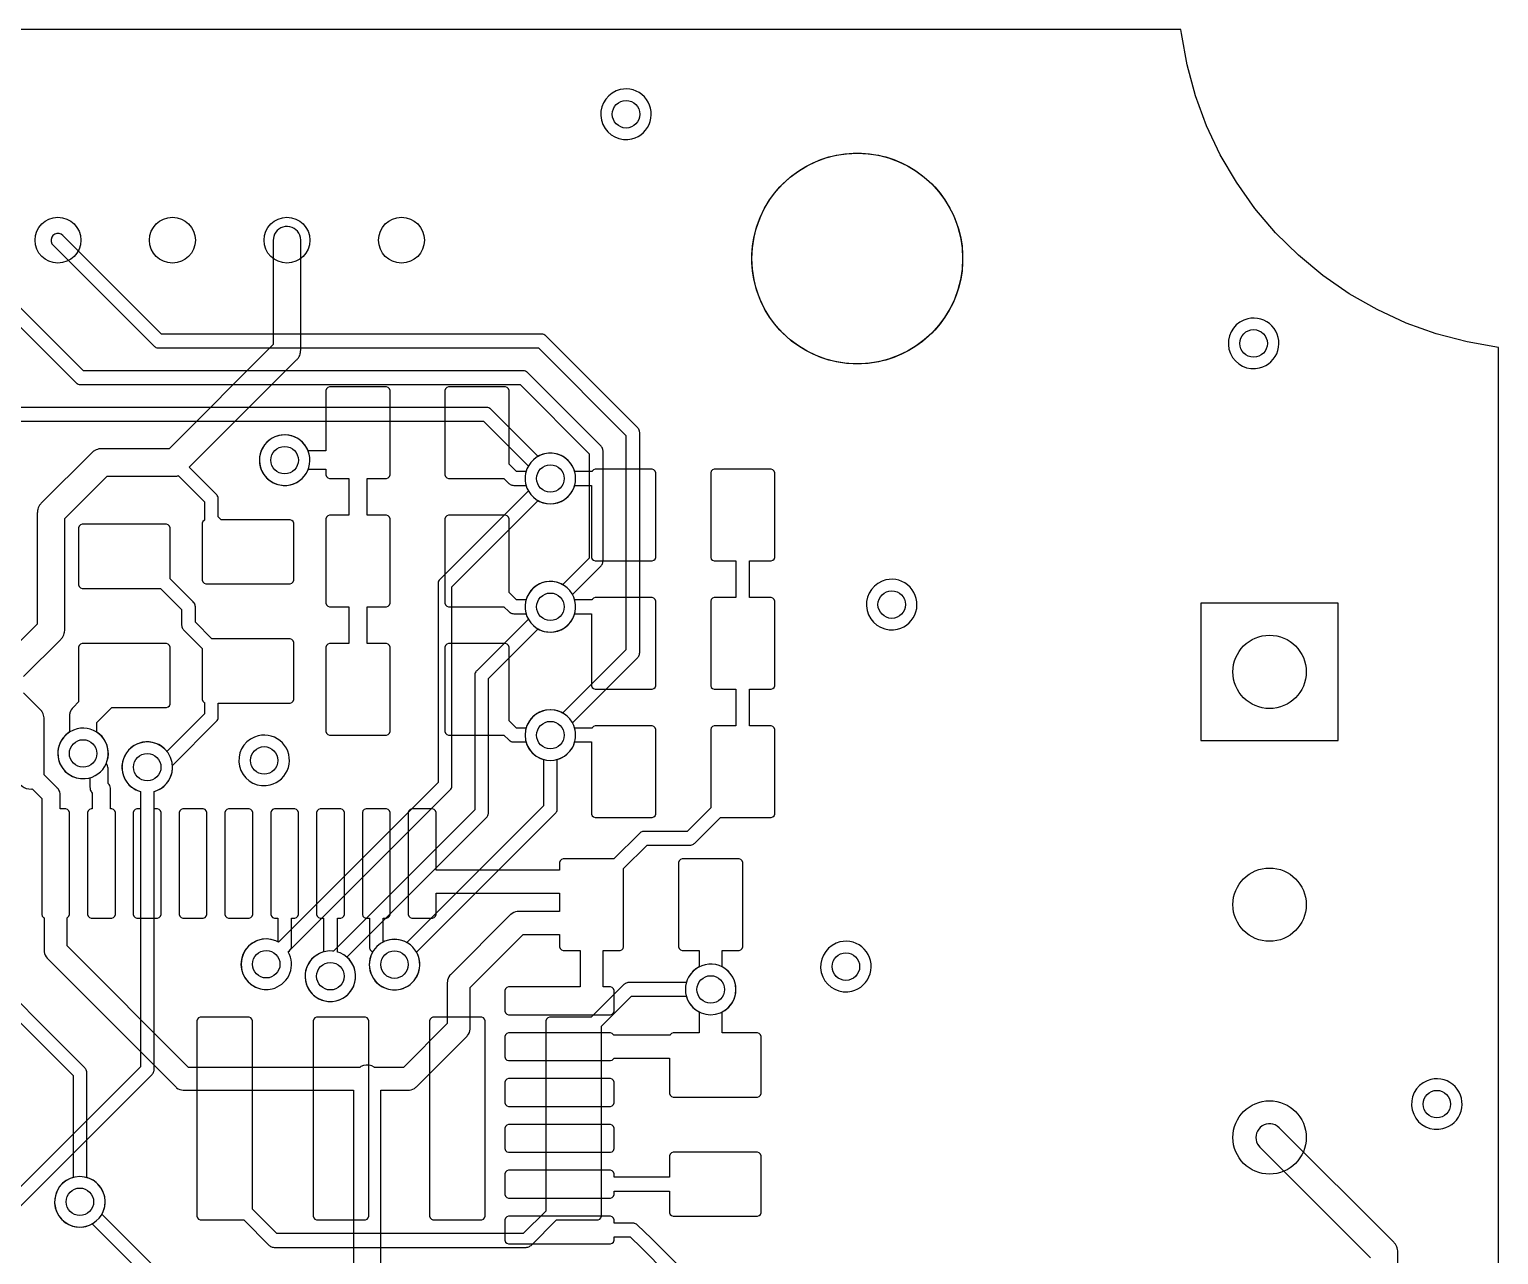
# Model space of a CAD drawing. Header units: millimetres. Extents: x 0 to 36.5, y 0 to 29.
# Drawn here: x 20.46 to 36.5, y 15.63 to 29 of the extents above; entities that cross this region are included whole.
import ezdxf

# ---------------------------------------------------------------- set-up
doc = ezdxf.new("R2010")
doc.units = ezdxf.units.MM

msp = doc.modelspace()

# ---------------------------------------------------------------- linework, layer by layer
at = {"layer": '16_copper'}
for points in [[(27.04, 27.806, 1), (26.911, 28.343), (26.87, 28.329, 0.854084), (26.997, 27.799)], [(24.513, 18.528, 0.461004), (24.704, 18.902), (24.689, 18.93), (26.203, 20.444), (26.209, 20.451), (26.214, 20.458, 0.072358), (26.223, 20.478), (26.223, 20.48), (26.223, 20.482), (26.224, 20.487), (26.225, 20.497), (26.225, 21.035), (26.256, 21.045, 0.414214), (26.405, 21.406), (26.39, 21.434), (27.103, 22.147), (27.109, 22.154), (27.114, 22.161, 0.072358), (27.123, 22.181), (27.123, 22.183), (27.123, 22.185), (27.124, 22.19), (27.125, 22.2), (27.125, 24.6), (27.124, 24.609), (27.123, 24.618, 0.072358), (27.115, 24.638), (27.113, 24.64), (27.113, 24.641), (27.109, 24.645), (27.103, 24.653), (26.103, 25.653), (26.096, 25.659), (26.089, 25.664, 0.072358), (26.069, 25.673), (26.067, 25.673), (26.065, 25.673), (26.06, 25.674), (26.05, 25.675), (21.906, 25.675), (20.828, 26.753), (20.811, 26.766, 0.760339), (20.71, 26.662), (20.722, 26.647), (21.822, 25.547), (21.829, 25.541), (21.836, 25.536, 0.072358), (21.856, 25.527), (21.858, 25.527), (21.86, 25.527), (21.865, 25.526), (21.875, 25.525), (26.019, 25.525), (26.975, 24.569), (26.975, 22.231), (26.284, 21.54), (26.256, 21.555, 1), (26.044, 21.045), (26.075, 21.035), (26.075, 20.528), (24.583, 19.036), (24.555, 19.051, 1), (24.343, 18.541), (24.385, 18.528, 0.078703), (24.471, 18.521)], [(33.89, 25.306, 1), (33.761, 25.843), (33.72, 25.829, 0.854084), (33.847, 25.299)], [(23.314, 24.032, 1), (23.186, 24.568), (23.144, 24.555, 0.854084), (23.272, 24.025)], [(29.94, 22.456, 1), (29.811, 22.993), (29.77, 22.979, 0.854084), (29.897, 22.449)], [(21.114, 20.832, 1), (20.986, 21.368), (20.944, 21.355, 0.854084), (21.072, 20.825)], [(23.09, 20.756, 1), (22.961, 21.293), (22.92, 21.279, 0.854084), (23.047, 20.749)], [(29.44, 18.506, 1), (29.311, 19.043), (29.27, 19.029, 0.854084), (29.397, 18.499)], [(25.895, 15.713), (25.904, 15.714, 0.072358), (25.924, 15.722), (25.926, 15.723), (25.927, 15.723), (25.931, 15.727), (25.939, 15.733), (26.217, 16.011), (26.671, 16.011), (26.689, 16.019), (26.702, 16.032), (26.71, 16.05), (26.71, 18.124), (27.036, 18.45), (27.635, 18.45), (27.645, 18.419, 1), (28.155, 18.631), (28.135, 18.669, 0.612802), (27.645, 18.631), (27.635, 18.6), (27.005, 18.6), (26.996, 18.599), (26.987, 18.598, 0.072358), (26.967, 18.59), (26.965, 18.588), (26.964, 18.588), (26.96, 18.584), (26.952, 18.578), (26.595, 18.221), (26.139, 18.221), (26.121, 18.214), (26.108, 18.2), (26.1, 18.182), (26.1, 16.106), (25.855, 15.861), (23.165, 15.861), (22.9, 16.126), (22.9, 18.182), (22.892, 18.2), (22.879, 18.214), (22.861, 18.221), (22.329, 18.221), (22.311, 18.214), (22.298, 18.2), (22.29, 18.182), (22.29, 16.05), (22.298, 16.032), (22.311, 16.019), (22.329, 16.011), (22.803, 16.011), (23.081, 15.733), (23.088, 15.728), (23.095, 15.722, 0.072358), (23.115, 15.714), (23.117, 15.713), (23.118, 15.713), (23.124, 15.713), (23.134, 15.711), (25.886, 15.711)], [(35.89, 17.006, 1), (35.761, 17.543), (35.72, 17.529, 0.854084), (35.847, 16.999)]]:
    msp.add_lwpolyline(points, format="xyb", close=True, dxfattribs=at)
for points in [[(19.472, 26.647), (20.972, 25.147), (20.979, 25.141), (20.986, 25.136, 0.072358), (21.006, 25.127), (21.008, 25.127), (21.01, 25.127), (21.015, 25.126), (21.025, 25.125), (25.819, 25.125), (26.575, 24.369), (26.575, 23.231), (26.284, 22.94), (26.256, 22.955, 0.668176), (25.895, 22.594), (25.91, 22.566), (25.347, 22.003), (25.341, 21.996), (25.336, 21.989, 0.072358), (25.327, 21.969), (25.327, 21.967), (25.327, 21.965), (25.326, 21.96), (25.325, 21.95), (25.325, 20.485), (23.782, 18.942), (23.771, 18.944, 1), (23.727, 18.394), (23.771, 18.394), (23.813, 18.401, 0.610547), (23.929, 18.877), (25.453, 20.401), (25.459, 20.408), (25.464, 20.415, 0.072358), (25.473, 20.435), (25.473, 20.437), (25.473, 20.439), (25.474, 20.444), (25.475, 20.454), (25.475, 21.919), (26.016, 22.46), (26.044, 22.445, 0.668176), (26.405, 22.806), (26.39, 22.834), (26.703, 23.147), (26.709, 23.154), (26.714, 23.161, 0.072358), (26.723, 23.181), (26.723, 23.183), (26.723, 23.185), (26.724, 23.19), (26.725, 23.2), (26.725, 24.4), (26.724, 24.409), (26.723, 24.418, 0.072358), (26.715, 24.438), (26.713, 24.44), (26.713, 24.441), (26.709, 24.445), (26.703, 24.453), (25.903, 25.253), (25.896, 25.259), (25.889, 25.264, 0.072358), (25.869, 25.273), (25.867, 25.273), (25.865, 25.273), (25.86, 25.274), (25.85, 25.275), (21.056, 25.275), (19.578, 26.753)], [(20.175, 24.725), (25.419, 24.725), (25.91, 24.234), (25.895, 24.206, 0.19891), (25.895, 23.994), (25.91, 23.966), (24.947, 23.003), (24.941, 22.996), (24.936, 22.989, 0.072358), (24.927, 22.969), (24.927, 22.967), (24.927, 22.965), (24.926, 22.96), (24.925, 22.95), (24.925, 20.782), (23.183, 19.04), (23.155, 19.055, 1), (22.943, 18.545), (22.985, 18.532, 0.078703), (23.071, 18.525), (23.113, 18.532, 0.461004), (23.304, 18.906), (23.289, 18.934), (25.053, 20.698), (25.059, 20.705), (25.064, 20.712, 0.072358), (25.073, 20.732), (25.073, 20.734), (25.073, 20.736), (25.074, 20.741), (25.075, 20.751), (25.075, 22.919), (26.016, 23.86), (26.044, 23.845, 1), (26.256, 24.355), (26.214, 24.368, 0.158384), (26.044, 24.355), (26.016, 24.34), (25.503, 24.853), (25.496, 24.859), (25.489, 24.864, 0.072358), (25.469, 24.873), (25.467, 24.873), (25.465, 24.873), (25.46, 24.874), (25.45, 24.875), (20.206, 24.875)], [(13.195, 8.989), (21.803, 17.597), (21.809, 17.604), (21.814, 17.611, 0.072358), (21.823, 17.631), (21.823, 17.633), (21.823, 17.635), (21.824, 17.64), (21.825, 17.65), (21.825, 20.685), (21.856, 20.695, 1), (21.644, 21.205), (21.606, 21.185, 0.612802), (21.644, 20.695), (21.675, 20.685), (21.675, 17.681), (13.111, 9.117)], [(22.614, 14.715), (21.255, 16.074), (21.27, 16.102, 1), (20.76, 16.313), (20.747, 16.272, 0.612801), (21.12, 15.953), (21.149, 15.967), (22.53, 14.587)]]:
    msp.add_lwpolyline(points, format="xyb", dxfattribs=at)
for points in [[(34.75, 22.74), (33.25, 22.74), (33.25, 21.24), (34.75, 21.24)], [(24.149, 16.019), (24.162, 16.032), (24.17, 16.05), (24.17, 18.182), (24.162, 18.2), (24.149, 18.214), (24.131, 18.221), (23.599, 18.221), (23.581, 18.214), (23.568, 18.2), (23.56, 18.182), (23.56, 16.05), (23.568, 16.032), (23.581, 16.019), (23.599, 16.011), (24.131, 16.011)], [(25.419, 16.019), (25.432, 16.032), (25.44, 16.05), (25.44, 18.182), (25.432, 18.2), (25.419, 18.214), (25.401, 18.221), (24.869, 18.221), (24.851, 18.214), (24.838, 18.2), (24.83, 18.182), (24.83, 16.05), (24.838, 16.032), (24.851, 16.019), (24.869, 16.011), (25.401, 16.011)]]:
    msp.add_lwpolyline(points, close=True, dxfattribs=at)
at = {"layer": '1_copper'}
for points in [[(27.04, 27.806, 1), (26.911, 28.343), (26.87, 28.329, 0.854084), (26.997, 27.799)], [(33.89, 25.306, 1), (33.761, 25.843), (33.72, 25.829, 0.854084), (33.847, 25.299)], [(24.379, 21.307), (24.393, 21.321), (24.4, 21.339), (24.4, 22.261), (24.393, 22.279), (24.379, 22.293), (24.361, 22.3), (24.15, 22.3), (24.15, 22.7), (24.361, 22.7), (24.379, 22.707), (24.393, 22.721), (24.4, 22.739), (24.4, 23.661), (24.393, 23.679), (24.379, 23.693), (24.361, 23.7), (24.15, 23.7), (24.15, 24.1), (24.361, 24.1), (24.379, 24.107), (24.393, 24.121), (24.4, 24.139), (24.4, 25.061), (24.393, 25.079), (24.379, 25.093), (24.361, 25.1), (23.739, 25.1), (23.721, 25.093), (23.707, 25.079), (23.7, 25.061), (23.7, 24.4), (23.507, 24.4), (23.505, 24.406, 1), (22.995, 24.194), (23.015, 24.156, 0.612802), (23.505, 24.194), (23.507, 24.2), (23.7, 24.2), (23.7, 24.139), (23.707, 24.121), (23.721, 24.107), (23.739, 24.1), (23.95, 24.1), (23.95, 23.7), (23.739, 23.7), (23.721, 23.693), (23.707, 23.679), (23.7, 23.661), (23.7, 22.739), (23.707, 22.721), (23.721, 22.707), (23.739, 22.7), (23.95, 22.7), (23.95, 22.3), (23.739, 22.3), (23.721, 22.293), (23.707, 22.279), (23.7, 22.261), (23.7, 21.339), (23.707, 21.321), (23.721, 21.307), (23.739, 21.3), (24.361, 21.3)], [(27.279, 23.207), (27.293, 23.221), (27.3, 23.239), (27.3, 24.161), (27.293, 24.179), (27.279, 24.193), (27.261, 24.2), (26.639, 24.2), (26.621, 24.193), (26.607, 24.179), (26.606, 24.175), (26.415, 24.175), (26.405, 24.206, 0.668181), (25.895, 24.206), (25.885, 24.175), (25.781, 24.175), (25.7, 24.256), (25.7, 25.061), (25.693, 25.079), (25.679, 25.093), (25.661, 25.1), (25.039, 25.1), (25.021, 25.093), (25.007, 25.079), (25, 25.061), (25, 24.139), (25.007, 24.121), (25.021, 24.107), (25.039, 24.1), (25.644, 24.1), (25.697, 24.047), (25.704, 24.041), (25.711, 24.036, 0.072358), (25.731, 24.027), (25.733, 24.027), (25.735, 24.027), (25.74, 24.026), (25.75, 24.025), (25.885, 24.025), (25.895, 23.994, 0.668181), (26.405, 23.994), (26.415, 24.025), (26.6, 24.025), (26.6, 23.239), (26.607, 23.221), (26.621, 23.207), (26.639, 23.2), (27.261, 23.2)], [(21.881, 19.311), (21.895, 19.325), (21.902, 19.343), (21.902, 20.457), (21.895, 20.475), (21.881, 20.489), (21.862, 20.497), (21.825, 20.497), (21.825, 20.685), (21.856, 20.695, 0.322212), (22.025, 20.969), (22.503, 21.447), (22.509, 21.454), (22.514, 21.461, 0.072358), (22.523, 21.481), (22.523, 21.483), (22.523, 21.485), (22.524, 21.49), (22.525, 21.5), (22.525, 21.65), (23.311, 21.65), (23.329, 21.657), (23.343, 21.671), (23.35, 21.689), (23.35, 22.311), (23.343, 22.329), (23.329, 22.343), (23.311, 22.35), (22.456, 22.35), (22.275, 22.531), (22.275, 22.7), (22.274, 22.709), (22.273, 22.718, 0.072358), (22.265, 22.738), (22.263, 22.74), (22.263, 22.741), (22.259, 22.745), (22.253, 22.753), (22, 23.006), (22, 23.561), (21.993, 23.579), (21.979, 23.593), (21.961, 23.6), (21.039, 23.6), (21.021, 23.593), (21.007, 23.579), (21, 23.561), (21, 22.939), (21.007, 22.921), (21.021, 22.907), (21.039, 22.9), (21.894, 22.9), (22.125, 22.669), (22.125, 22.5), (22.126, 22.491), (22.127, 22.482, 0.072358), (22.135, 22.462), (22.137, 22.46), (22.137, 22.459), (22.141, 22.455), (22.147, 22.447), (22.35, 22.244), (22.35, 21.689), (22.357, 21.671), (22.371, 21.657), (22.375, 21.656), (22.375, 21.531), (21.965, 21.121), (21.96, 21.129, 1), (21.54, 20.771), (21.571, 20.74, 0.078702), (21.644, 20.695), (21.675, 20.685), (21.675, 20.497), (21.638, 20.497), (21.619, 20.489), (21.605, 20.475), (21.598, 20.457), (21.598, 19.343), (21.605, 19.325), (21.619, 19.311), (21.638, 19.303), (21.862, 19.303)], [(27.279, 21.807), (27.293, 21.821), (27.3, 21.839), (27.3, 22.761), (27.293, 22.779), (27.279, 22.793), (27.261, 22.8), (26.639, 22.8), (26.621, 22.793), (26.607, 22.779), (26.606, 22.775), (26.415, 22.775), (26.405, 22.806, 0.668181), (25.895, 22.806), (25.885, 22.775), (25.781, 22.775), (25.7, 22.856), (25.7, 23.661), (25.693, 23.679), (25.679, 23.693), (25.661, 23.7), (25.039, 23.7), (25.021, 23.693), (25.007, 23.679), (25, 23.661), (25, 22.739), (25.007, 22.721), (25.021, 22.707), (25.039, 22.7), (25.644, 22.7), (25.697, 22.647), (25.704, 22.641), (25.711, 22.636, 0.072358), (25.731, 22.627), (25.733, 22.627), (25.735, 22.627), (25.74, 22.626), (25.75, 22.625), (25.885, 22.625), (25.895, 22.594, 0.668181), (26.405, 22.594), (26.415, 22.625), (26.6, 22.625), (26.6, 21.839), (26.607, 21.821), (26.621, 21.807), (26.639, 21.8), (27.261, 21.8)], [(29.94, 22.456, 1), (29.811, 22.993), (29.77, 22.979, 0.854084), (29.897, 22.449)], [(21.381, 19.311), (21.395, 19.325), (21.402, 19.343), (21.402, 20.457), (21.395, 20.475), (21.381, 20.489), (21.362, 20.497), (21.35, 20.497), (21.35, 20.708), (21.349, 20.715), (21.349, 20.722, 0.144624), (21.325, 20.773), (21.325, 20.925), (21.324, 20.932), (21.324, 20.939, 0.125733), (21.305, 20.985), (21.302, 20.989), (21.305, 20.994), (21.318, 21.036, 0.282031), (21.229, 21.31), (21.2, 21.331), (21.2, 21.438), (21.362, 21.6), (21.961, 21.6), (21.979, 21.607), (21.993, 21.621), (22, 21.639), (22, 22.261), (21.993, 22.279), (21.979, 22.293), (21.961, 22.3), (21.039, 22.3), (21.021, 22.293), (21.007, 22.279), (21, 22.261), (21, 21.662), (20.944, 21.606, 0.126361), (20.906, 21.542), (20.905, 21.536), (20.902, 21.526), (20.901, 21.506), (20.9, 21.5), (20.9, 21.331), (20.871, 21.31, 0.788339), (21.114, 20.832), (21.125, 20.835), (21.125, 20.733), (21.126, 20.725), (21.126, 20.718), (21.127, 20.713), (21.128, 20.708, 0.0976), (21.15, 20.667), (21.15, 20.497), (21.138, 20.497), (21.119, 20.489), (21.105, 20.475), (21.098, 20.457), (21.098, 19.343), (21.105, 19.325), (21.119, 19.311), (21.138, 19.303), (21.362, 19.303)], [(27.279, 20.407), (27.293, 20.421), (27.3, 20.439), (27.3, 21.361), (27.293, 21.379), (27.279, 21.393), (27.261, 21.4), (26.639, 21.4), (26.621, 21.393), (26.607, 21.379), (26.606, 21.375), (26.415, 21.375), (26.405, 21.406, 0.668181), (25.895, 21.406), (25.885, 21.375), (25.781, 21.375), (25.7, 21.456), (25.7, 22.261), (25.693, 22.279), (25.679, 22.293), (25.661, 22.3), (25.039, 22.3), (25.021, 22.293), (25.007, 22.279), (25, 22.261), (25, 21.339), (25.007, 21.321), (25.021, 21.307), (25.039, 21.3), (25.644, 21.3), (25.697, 21.247), (25.704, 21.241), (25.711, 21.236, 0.072358), (25.731, 21.227), (25.733, 21.227), (25.735, 21.227), (25.74, 21.226), (25.75, 21.225), (25.885, 21.225), (25.895, 21.194, 0.668181), (26.405, 21.194), (26.415, 21.225), (26.6, 21.225), (26.6, 20.439), (26.607, 20.421), (26.621, 20.407), (26.639, 20.4), (27.261, 20.4)], [(23.09, 20.756, 1), (22.961, 21.293), (22.92, 21.279, 0.854084), (23.047, 20.749)], [(23.113, 18.532, 0.461004), (23.304, 18.906), (23.289, 18.934), (23.303, 18.948, 0.13406), (23.323, 18.982), (23.323, 18.984), (23.323, 18.986), (23.324, 18.991), (23.325, 19.001), (23.325, 19.303), (23.362, 19.303), (23.381, 19.311), (23.395, 19.325), (23.402, 19.343), (23.402, 20.457), (23.395, 20.475), (23.381, 20.489), (23.362, 20.497), (23.138, 20.497), (23.119, 20.489), (23.105, 20.475), (23.098, 20.457), (23.098, 19.343), (23.105, 19.325), (23.119, 19.311), (23.138, 19.303), (23.175, 19.303), (23.175, 19.044), (23.155, 19.055), (23.113, 19.068, 1), (22.985, 18.532), (23.027, 18.525), (23.071, 18.525)], [(23.813, 18.401, 0.726543), (23.855, 18.924), (23.825, 18.933), (23.825, 19.303), (23.862, 19.303), (23.881, 19.311), (23.895, 19.325), (23.902, 19.343), (23.902, 20.457), (23.895, 20.475), (23.881, 20.489), (23.862, 20.497), (23.638, 20.497), (23.619, 20.489), (23.605, 20.475), (23.598, 20.457), (23.598, 19.343), (23.605, 19.325), (23.619, 19.311), (23.638, 19.303), (23.675, 19.303), (23.675, 18.934), (23.643, 18.924, 0.854084), (23.771, 18.394)], [(24.513, 18.528, 1), (24.385, 19.064), (24.343, 19.051), (24.325, 19.041), (24.325, 19.303), (24.362, 19.303), (24.381, 19.311), (24.395, 19.325), (24.402, 19.343), (24.402, 20.457), (24.395, 20.475), (24.381, 20.489), (24.362, 20.497), (24.138, 20.497), (24.119, 20.489), (24.105, 20.475), (24.098, 20.457), (24.098, 19.343), (24.105, 19.325), (24.119, 19.311), (24.138, 19.303), (24.175, 19.303), (24.175, 18.995), (24.176, 18.986), (24.177, 18.977, 0.072358), (24.185, 18.957), (24.187, 18.955), (24.187, 18.954), (24.191, 18.95), (24.197, 18.942), (24.209, 18.93), (24.194, 18.902), (24.181, 18.86, 0.509527), (24.471, 18.521)], [(28.429, 17.357), (28.443, 17.371), (28.45, 17.389), (28.45, 18.011), (28.443, 18.029), (28.429, 18.043), (28.411, 18.05), (28.025, 18.05), (28.025, 18.28), (28.044, 18.29, 0.560026), (28.044, 18.76), (28.025, 18.77), (28.025, 18.95), (28.211, 18.95), (28.229, 18.957), (28.243, 18.971), (28.25, 18.989), (28.25, 19.911), (28.243, 19.929), (28.229, 19.943), (28.211, 19.95), (27.589, 19.95), (27.571, 19.943), (27.557, 19.929), (27.55, 19.911), (27.55, 18.989), (27.557, 18.971), (27.571, 18.957), (27.589, 18.95), (27.775, 18.95), (27.775, 18.77), (27.756, 18.76, 0.560026), (27.756, 18.29), (27.775, 18.28), (27.775, 18.05), (27.489, 18.05), (27.471, 18.043), (27.457, 18.029), (27.456, 18.025), (26.842, 18.025), (26.839, 18.031), (26.825, 18.045), (26.807, 18.052), (25.693, 18.052), (25.675, 18.045), (25.661, 18.031), (25.653, 18.012), (25.653, 17.788), (25.661, 17.769), (25.675, 17.755), (25.693, 17.748), (26.807, 17.748), (26.825, 17.755), (26.839, 17.769), (26.842, 17.775), (27.45, 17.775), (27.45, 17.389), (27.457, 17.371), (27.471, 17.357), (27.489, 17.35), (28.411, 17.35)], [(29.44, 18.506, 1), (29.311, 19.043), (29.27, 19.029, 0.854084), (29.397, 18.499)], [(35.89, 17.006, 1), (35.761, 17.543), (35.72, 17.529, 0.854084), (35.847, 16.999)]]:
    msp.add_lwpolyline(points, format="xyb", close=True, dxfattribs=at)
for points in [[(20.4, 21.938), (20.806, 22.344), (20.811, 22.349), (20.816, 22.354, 0.10246), (20.844, 22.408), (20.845, 22.414), (20.848, 22.424), (20.849, 22.444), (20.85, 22.45), (20.85, 23.662), (21.313, 24.125), (22.05, 24.125), (22.057, 24.126), (22.064, 24.126, 0.027466), (22.08, 24.128), (22.087, 24.13), (22.088, 24.131), (22.375, 23.844), (22.375, 23.65), (22.376, 23.644), (22.371, 23.643), (22.357, 23.629), (22.35, 23.611), (22.35, 22.989), (22.357, 22.971), (22.371, 22.957), (22.389, 22.95), (23.311, 22.95), (23.329, 22.957), (23.343, 22.971), (23.35, 22.989), (23.35, 23.611), (23.343, 23.629), (23.329, 23.643), (23.311, 23.65), (22.556, 23.65), (22.525, 23.681), (22.525, 23.875), (22.524, 23.884), (22.523, 23.893, 0.072358), (22.515, 23.913), (22.513, 23.915), (22.513, 23.916), (22.509, 23.92), (22.503, 23.928), (22.209, 24.222), (23.381, 25.394), (23.386, 25.399), (23.391, 25.404, 0.10246), (23.419, 25.458), (23.42, 25.464), (23.423, 25.474), (23.424, 25.494), (23.425, 25.5), (23.425, 26.7), (23.422, 26.73, 0.782037), (23.131, 26.742), (23.125, 26.7), (23.125, 25.562), (21.988, 24.425), (21.251, 24.425), (21.244, 24.424), (21.237, 24.424, 0.102461), (21.178, 24.406), (21.174, 24.403), (21.164, 24.398), (21.149, 24.385), (21.145, 24.381), (20.594, 23.83), (20.589, 23.825), (20.584, 23.82, 0.10246), (20.556, 23.766), (20.555, 23.76), (20.552, 23.75), (20.551, 23.73), (20.55, 23.724), (20.55, 22.512), (20.338, 22.3)], [(24.3, 14.382), (24.3, 17.425), (24.6, 17.425), (24.607, 17.426), (24.613, 17.426, 0.157781), (24.683, 17.457), (24.688, 17.462), (25.238, 18.012), (25.242, 18.017), (25.247, 18.021, 0.157747), (25.274, 18.093), (25.275, 18.1), (25.275, 18.548), (25.852, 19.125), (26.25, 19.125), (26.25, 18.989), (26.257, 18.971), (26.271, 18.957), (26.289, 18.95), (26.475, 18.95), (26.475, 18.552), (25.693, 18.552), (25.675, 18.545), (25.661, 18.531), (25.653, 18.512), (25.653, 18.288), (25.661, 18.269), (25.675, 18.255), (25.693, 18.248), (26.807, 18.248), (26.825, 18.255), (26.839, 18.269), (26.847, 18.288), (26.847, 18.512), (26.839, 18.531), (26.825, 18.545), (26.807, 18.552), (26.725, 18.552), (26.725, 18.95), (26.911, 18.95), (26.929, 18.957), (26.943, 18.971), (26.95, 18.989), (26.95, 19.844), (27.206, 20.1), (27.675, 20.1), (27.684, 20.101), (27.693, 20.102, 0.072358), (27.713, 20.11), (27.715, 20.112), (27.716, 20.112), (27.72, 20.116), (27.728, 20.122), (28.006, 20.4), (28.561, 20.4), (28.579, 20.407), (28.593, 20.421), (28.6, 20.439), (28.6, 21.361), (28.593, 21.379), (28.579, 21.393), (28.561, 21.4), (28.325, 21.4), (28.325, 21.8), (28.561, 21.8), (28.579, 21.807), (28.593, 21.821), (28.6, 21.839), (28.6, 22.761), (28.593, 22.779), (28.579, 22.793), (28.561, 22.8), (28.325, 22.8), (28.325, 23.2), (28.561, 23.2), (28.579, 23.207), (28.593, 23.221), (28.6, 23.239), (28.6, 24.161), (28.593, 24.179), (28.579, 24.193), (28.561, 24.2), (27.939, 24.2), (27.921, 24.193), (27.907, 24.179), (27.9, 24.161), (27.9, 23.239), (27.907, 23.221), (27.921, 23.207), (27.939, 23.2), (28.175, 23.2), (28.175, 22.8), (27.939, 22.8), (27.921, 22.793), (27.907, 22.779), (27.9, 22.761), (27.9, 21.839), (27.907, 21.821), (27.921, 21.807), (27.939, 21.8), (28.175, 21.8), (28.175, 21.4), (27.939, 21.4), (27.921, 21.393), (27.907, 21.379), (27.9, 21.361), (27.9, 20.506), (27.644, 20.25), (27.175, 20.25), (27.166, 20.249), (27.157, 20.248, 0.072358), (27.137, 20.24), (27.135, 20.238), (27.134, 20.238), (27.13, 20.234), (27.122, 20.228), (26.844, 19.95), (26.289, 19.95), (26.271, 19.943), (26.257, 19.929), (26.25, 19.911), (26.25, 19.825), (24.902, 19.825), (24.902, 20.457), (24.895, 20.475), (24.881, 20.489), (24.862, 20.497), (24.638, 20.497), (24.619, 20.489), (24.605, 20.475), (24.598, 20.457), (24.598, 19.343), (24.605, 19.325), (24.619, 19.311), (24.638, 19.303), (24.862, 19.303), (24.881, 19.311), (24.895, 19.325), (24.902, 19.343), (24.902, 19.575), (26.25, 19.575), (26.25, 19.375), (25.8, 19.375), (25.793, 19.374), (25.787, 19.374, 0.157781), (25.717, 19.343), (25.712, 19.338), (25.062, 18.688), (25.058, 18.683), (25.053, 18.679, 0.157747), (25.026, 18.607), (25.025, 18.6), (25.025, 18.152), (24.548, 17.675), (24.232, 17.675), (24.228, 17.678), (24.201, 17.691, 0.207104), (24.082, 17.684), (24.069, 17.675), (22.202, 17.675), (20.875, 19.002), (20.875, 19.308), (20.881, 19.311), (20.895, 19.325), (20.902, 19.343), (20.902, 20.457), (20.895, 20.475), (20.881, 20.489), (20.862, 20.497), (20.8, 20.497), (20.8, 20.65), (20.799, 20.657), (20.799, 20.664, 0.125733), (20.78, 20.71), (20.774, 20.717), (20.773, 20.718), (20.772, 20.719), (20.771, 20.721), (20.625, 20.866), (20.625, 21.475), (20.624, 21.482), (20.624, 21.489, 0.102461), (20.606, 21.547), (20.603, 21.552), (20.598, 21.561), (20.585, 21.576), (20.581, 21.581), (20.4, 21.762)], [(20.328, 20.831, 0.373411), (20.484, 20.712), (20.495, 20.714), (20.6, 20.609), (20.6, 20.462), (20.598, 20.457), (20.598, 19.343), (20.605, 19.325), (20.619, 19.311), (20.625, 19.308), (20.625, 18.95), (20.626, 18.943), (20.626, 18.937, 0.157781), (20.657, 18.867), (20.662, 18.862), (22.062, 17.462), (22.067, 17.458), (22.071, 17.453, 0.157747), (22.143, 17.426), (22.15, 17.425), (24, 17.425), (24, 14.356)], [(19.697, 18.83), (20.94, 17.587), (20.94, 16.473), (20.909, 16.463, 0.854084), (21.037, 15.933), (21.079, 15.94, 0.726543), (21.12, 16.463), (21.09, 16.473), (21.09, 17.618), (21.089, 17.627), (21.088, 17.636, 0.072358), (21.079, 17.656), (21.078, 17.657), (21.078, 17.659), (21.074, 17.663), (21.068, 17.671), (19.825, 18.914)], [(35.4, 8.16), (35.4, 15.66), (35.399, 15.667), (35.399, 15.674, 0.102461), (35.381, 15.732), (35.378, 15.737), (35.373, 15.746), (35.36, 15.761), (35.356, 15.766), (34.106, 17.016), (34.082, 17.035, 0.782041), (33.869, 16.838), (33.894, 16.804), (35.1, 15.598)], [(27.551, 15.511), (27.251, 15.811), (27.251, 15.811), (27.25, 15.812), (27.102, 15.954), (27.095, 15.959), (27.089, 15.964, 0.072358), (27.069, 15.973), (27.066, 15.973), (27.064, 15.974), (27.058, 15.974), (27.05, 15.975), (26.847, 15.975), (26.847, 16.012), (26.839, 16.031), (26.825, 16.045), (26.807, 16.052), (25.693, 16.052), (25.675, 16.045), (25.661, 16.031), (25.653, 16.012), (25.653, 15.788), (25.661, 15.769), (25.675, 15.755), (25.693, 15.748), (26.807, 15.748), (26.825, 15.755), (26.839, 15.769), (26.847, 15.788), (26.847, 15.825), (27.02, 15.825), (27.146, 15.704), (27.423, 15.427)]]:
    msp.add_lwpolyline(points, format="xyb", dxfattribs=at)
for points in [[(34.75, 22.74), (33.25, 22.74), (33.25, 21.24), (34.75, 21.24)], [(22.381, 19.311), (22.395, 19.325), (22.402, 19.343), (22.402, 20.457), (22.395, 20.475), (22.381, 20.489), (22.362, 20.497), (22.138, 20.497), (22.119, 20.489), (22.105, 20.475), (22.098, 20.457), (22.098, 19.343), (22.105, 19.325), (22.119, 19.311), (22.138, 19.303), (22.362, 19.303)], [(22.881, 19.311), (22.895, 19.325), (22.902, 19.343), (22.902, 20.457), (22.895, 20.475), (22.881, 20.489), (22.862, 20.497), (22.638, 20.497), (22.619, 20.489), (22.605, 20.475), (22.598, 20.457), (22.598, 19.343), (22.605, 19.325), (22.619, 19.311), (22.638, 19.303), (22.862, 19.303)], [(26.825, 17.255), (26.839, 17.269), (26.847, 17.288), (26.847, 17.512), (26.839, 17.531), (26.825, 17.545), (26.807, 17.552), (25.693, 17.552), (25.675, 17.545), (25.661, 17.531), (25.653, 17.512), (25.653, 17.288), (25.661, 17.269), (25.675, 17.255), (25.693, 17.248), (26.807, 17.248)], [(26.825, 16.755), (26.839, 16.769), (26.847, 16.788), (26.847, 17.012), (26.839, 17.031), (26.825, 17.045), (26.807, 17.052), (25.693, 17.052), (25.675, 17.045), (25.661, 17.031), (25.653, 17.012), (25.653, 16.788), (25.661, 16.769), (25.675, 16.755), (25.693, 16.748), (26.807, 16.748)], [(28.429, 16.057), (28.443, 16.071), (28.45, 16.089), (28.45, 16.711), (28.443, 16.729), (28.429, 16.743), (28.411, 16.75), (27.489, 16.75), (27.471, 16.743), (27.457, 16.729), (27.45, 16.711), (27.45, 16.475), (26.847, 16.475), (26.847, 16.512), (26.839, 16.531), (26.825, 16.545), (26.807, 16.552), (25.693, 16.552), (25.675, 16.545), (25.661, 16.531), (25.653, 16.512), (25.653, 16.288), (25.661, 16.269), (25.675, 16.255), (25.693, 16.248), (26.807, 16.248), (26.825, 16.255), (26.839, 16.269), (26.847, 16.288), (26.847, 16.325), (27.45, 16.325), (27.45, 16.089), (27.457, 16.071), (27.471, 16.057), (27.489, 16.05), (28.411, 16.05)]]:
    msp.add_lwpolyline(points, close=True, dxfattribs=at)
at = {"layer": 'drills_NPTH'}
msp.add_circle((29.5, 26.5), 1.15, dxfattribs=at)
at = {"layer": 'drills_PTH'}
for centre, radius in [((20.775, 26.7), 0.25), ((22.025, 26.7), 0.25), ((23.275, 26.7), 0.25), ((24.525, 26.7), 0.25), ((34, 21.99), 0.4), ((34, 19.45), 0.4), ((34, 16.91), 0.4)]:
    msp.add_circle(centre, radius, dxfattribs=at)
at = {"layer": 'drills_via_1_16'}
for centre in [(26.976, 28.074), (33.826, 25.574), (23.25, 24.3), (26.15, 24.1), (26.15, 22.7), (29.876, 22.724), (26.15, 21.3), (21.05, 21.1), (23.026, 21.024), (21.75, 20.95), (23.049, 18.8), (24.449, 18.796), (29.376, 18.774), (23.749, 18.669), (27.9, 18.525), (35.826, 17.274), (21.015, 16.208)]:
    msp.add_circle(centre, 0.15, dxfattribs=at)
at = {"layer": 'holes'}
msp.add_lwpolyline([(30.65, 26.455), (30.643, 26.365), (30.629, 26.275), (30.608, 26.188), (30.58, 26.102), (30.545, 26.018), (30.504, 25.938), (30.457, 25.861), (30.404, 25.787), (30.345, 25.719), (30.281, 25.655), (30.213, 25.596), (30.139, 25.543), (30.062, 25.496), (29.982, 25.455), (29.898, 25.42), (29.812, 25.392), (29.725, 25.371), (29.635, 25.357), (29.545, 25.35), (29.455, 25.35), (29.365, 25.357), (29.275, 25.371), (29.188, 25.392), (29.102, 25.42), (29.018, 25.455), (28.938, 25.496), (28.861, 25.543), (28.787, 25.596), (28.719, 25.655), (28.655, 25.719), (28.596, 25.787), (28.543, 25.861), (28.496, 25.938), (28.455, 26.018), (28.42, 26.102), (28.392, 26.188), (28.371, 26.275), (28.357, 26.365), (28.35, 26.455), (28.35, 26.545), (28.357, 26.635), (28.371, 26.725), (28.392, 26.812), (28.42, 26.898), (28.455, 26.982), (28.496, 27.062), (28.543, 27.139), (28.596, 27.213), (28.655, 27.281), (28.719, 27.345), (28.787, 27.404), (28.861, 27.457), (28.938, 27.504), (29.018, 27.545), (29.102, 27.58), (29.188, 27.608), (29.275, 27.629), (29.365, 27.643), (29.455, 27.65), (29.545, 27.65), (29.635, 27.643), (29.725, 27.629), (29.812, 27.608), (29.898, 27.58), (29.982, 27.545), (30.062, 27.504), (30.139, 27.457), (30.213, 27.404), (30.281, 27.345), (30.345, 27.281), (30.404, 27.213), (30.457, 27.139), (30.504, 27.062), (30.545, 26.982), (30.58, 26.898), (30.608, 26.812), (30.629, 26.725), (30.643, 26.635), (30.65, 26.545), (30.65, 26.455)], close=True, dxfattribs=at)
at = {"layer": 'outline'}
msp.add_lwpolyline([(36.5, 3.469), (36.5, 25.531), (36.156, 25.59), (35.818, 25.678), (35.49, 25.796), (35.173, 25.942), (34.87, 26.115), (34.583, 26.313), (34.314, 26.536), (34.066, 26.781), (33.84, 27.047), (33.638, 27.332), (33.462, 27.633), (33.313, 27.949), (33.192, 28.276), (33.1, 28.612), (33.037, 28.956), (33.031, 29), (0, 29)], dxfattribs=at)

doc.saveas('drawing.dxf')
